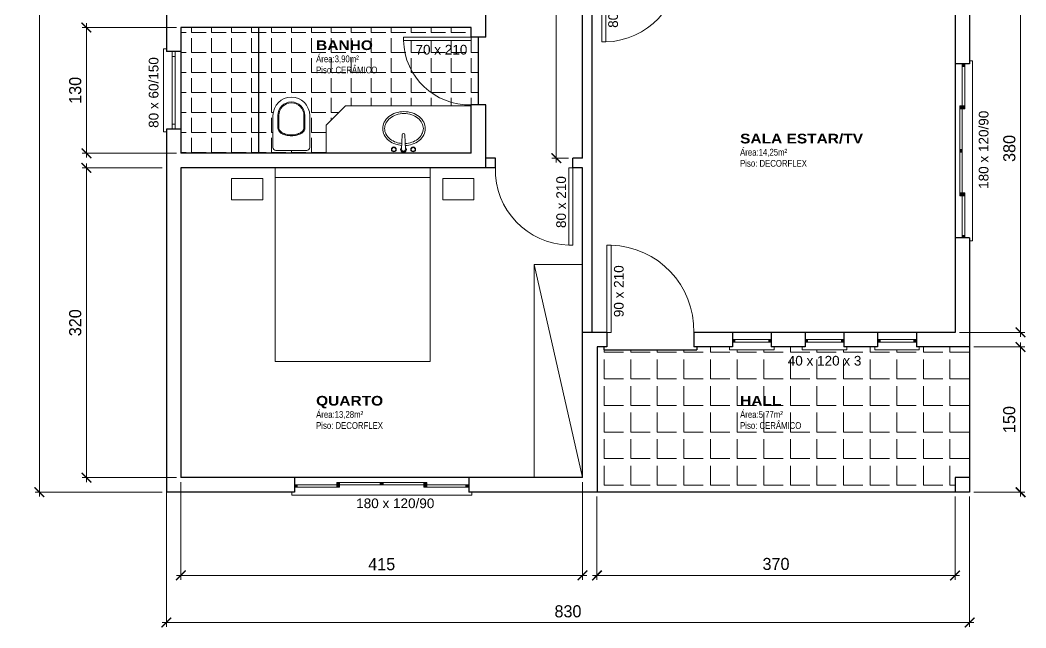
# Model space of a CAD drawing. Extents: x 16647 to 17687, y 11002 to 12396.
# Drawn here: x 16647 to 17687, y 11002 to 11629 of the extents above; entities that cross this region are included whole.
import ezdxf

# ---------------------------------------------------------------- set-up
doc = ezdxf.new("R2010")
doc.units = 0
doc.header["$MEASUREMENT"] = 0
doc.layers.get('Defpoints').update_dxf_attribs({"linetype": 'CONTINUOUS'})
for name, color, linetype, lineweight in [('Aberturas', 110, 'CONTINUOUS', 9), ('Cota', 7, 'CONTINUOUS', 9), ('Hachura', 9, 'CONTINUOUS', 9), ('Mobília', 173, 'CONTINUOUS', 15), ('Parede', 7, 'CONTINUOUS', 30), ('Texto', 3, 'CONTINUOUS', 25)]:
    doc.layers.add(name, color=color, linetype=linetype, lineweight=lineweight)
doc.styles.add('721', font='swissl.ttf')
doc.styles.add('Arial', font='ARIALN.TTF')
doc.styles.add('Arialll', font='')
doc.styles.add('Stylus', font='stylu.ttf')
doc.styles.get('Arialll').set_extended_font_data('Arial Black')
doc.dimstyles.new('1por50', dxfattribs={"dimscale": 5, "dimtxt": 2.5, "dimasz": 2, "dimexe": 0.9, "dimexo": 0.9, "dimgap": 1, "dimtad": 1, "dimdec": 1, "dimzin": 13, "dimdsep": 46, "dimtxsty": 'Stylus', "dimblk": 'ARCHTICK', "dimcen": 7, "dimdle": 0.9, "dimclrd": 256, "dimclre": 256, "dimclrt": 3, "dimaunit": 1, "dimadec": 0, "dimazin": 0, "dimtfac": 0.7, "dimtdec": 1, "dimtmove": 0, "dimatfit": 1, "dimldrblk": 'DATUMFILLED', "dimfxl": 1, "dimtolj": 1, "dimtzin": 9, "dimlwd": -1, "dimlwe": -1, "dimarcsym": 0})

# ---------------------------------------------------------------- blocks, each defined once
blk = doc.blocks.new('A$C124C151E')
at = {"layer": 'Mobília'}
for p, q in [((0, 19), (0, 52)), ((3, 55), (35, 55)), ((38, 19), (38, 52)), ((5, 32), (5, 19)), ((6, 32), (6, 19)), ((32, 32), (32, 19)), ((33, 32), (33, 19))]:
    blk.add_line(p, q, dxfattribs=at)
for points in [[(19, 40, 0.05817), (13.4, 39.3, 0.071806), (9.1, 37.7, 0.106506), (5.9, 34.8, 0.158104), (5, 32)], [(19, 39, 0.05817), (13.6, 38.4, 0.071806), (9.6, 36.8, 0.106506), (6.7, 34.2, 0.158104), (6, 32)], [(33, 32, 0.158104), (32.1, 34.8, 0.106506), (28.9, 37.7, 0.071806), (24.6, 39.3, 0.05817), (19, 40)], [(32, 32, 0.158104), (31.3, 34.2, 0.106506), (28.4, 36.8, 0.071806), (24.4, 38.4, 0.05817), (19, 39)]]:
    blk.add_lwpolyline(points, format="xyb", dxfattribs=at)
for centre, radius, start, end in [((3, 52), 3, 90, 180), ((35, 52), 3, 0, 90), ((19, 19), 19, 180, 0), ((19, 19), 14, 180, 0), ((19, 19), 13, 180, 0)]:
    blk.add_arc(centre, radius, start, end, dxfattribs=at)
blk = doc.blocks.new('A$C47250E76')
at = {"layer": 'Mobília'}
for p, q in [((68, 45), (68.5, 30)), ((72, 45), (71.5, 30)), ((150, 20), (150, 49)), ((150, 20), (130, 0)), ((0, 0), (130, 0))]:
    blk.add_line(p, q, dxfattribs=at)
for points in [[(68.1, 41, 0.067287), (60.9, 39.6, 0.08865), (53.9, 35.9, 0.10507), (49.1, 30, 0.120602), (47.5, 23.5, 0.120602), (49.1, 17, 0.10507), (53.9, 11.1, 0.08865), (60.9, 7.4, 0.07974), (69.5, 6)], [(68.2, 39, 0.066968), (61.5, 37.7, 0.08865), (55.2, 34.3, 0.10507), (50.9, 29.1, 0.120602), (49.5, 23.5, 0.120602), (50.9, 17.9, 0.10507), (55.2, 12.7, 0.08865), (61.5, 9.3, 0.07974), (69.5, 8)], [(69.5, 6, 0.07974), (78.1, 7.4, 0.08865), (85.1, 11.1, 0.10507), (89.9, 17, 0.120602), (91.5, 23.5, 0.120602), (89.9, 30, 0.10507), (85.1, 35.9, 0.08865), (78.1, 39.6, 0.058184), (71.9, 40.9)], [(69.5, 8, 0.07974), (77.5, 9.3, 0.08865), (83.8, 12.7, 0.10507), (88.1, 17.9, 0.120602), (89.5, 23.5, 0.120602), (88.1, 29.1, 0.10507), (83.8, 34.3, 0.08865), (77.5, 37.7, 0.057153), (71.8, 38.9)]]:
    blk.add_lwpolyline(points, format="xyb", dxfattribs=at)
for centre, radius in [((60, 45), 2.5), ((60, 45), 2), ((80, 45), 2.5), ((80, 45), 2)]:
    blk.add_circle(centre, radius, dxfattribs=at)
for centre, radius, start, end in [((70, 45), 3, 309.8727, 230.1273), ((70, 45), 2, 356.1817, 183.8183), ((70, 30), 1.5, 180, 0)]:
    blk.add_arc(centre, radius, start, end, dxfattribs=at)
blk = doc.blocks.new('A$C378B0565')
at = {"layer": 'Aberturas'}
for p, q in [((0, 80.03), (80, 80.03)), ((0, 76.03), (0, 80.03)), ((0, 76.03), (80, 76.03)), ((80, 76.03), (80, 80.03))]:
    blk.add_line(p, q, dxfattribs=at)
blk.add_arc((78, 78.03), 78.03, 181.4688, 271.4688, dxfattribs=at)
blk = doc.blocks.new('A$C1D7D193E')
at = {"layer": 'Aberturas'}
for p, q in [((3, 86), (0, 86)), ((0, 0), (0, 86)), ((9, 83), (9, 3)), ((12, 78), (9, 78)), ((12, 83), (12, 3)), ((12, 8), (9, 8)), ((3, 0), (0, 0))]:
    blk.add_line(p, q, dxfattribs=at)
blk = doc.blocks.new('A$C454E732B')
at = {"layer": 'Aberturas'}
for points in [[(10.5, 183), (8, 183), (8, 180.5), (10.5, 180.5)], [(13, 94.5), (10.5, 94.5), (10.5, 91.5), (13, 91.5)], [(10.5, 6), (8, 6), (8, 3), (10.5, 3)]]:
    blk.add_hatch(color=256, dxfattribs=at).paths.add_polyline_path(points)
h = blk.add_hatch(color=256, dxfattribs=at)
h.paths.add_polyline_path([(10.5, 139.5), (8, 139.5), (8, 136.5), (10.5, 136.5)])
h.paths.add_polyline_path([(13, 139.5), (10.5, 139.5), (10.5, 136.5), (13, 136.5)])
h = blk.add_hatch(color=256, dxfattribs=at)
h.paths.add_polyline_path([(10.5, 46.5), (10.5, 49.5), (8, 49.5), (8, 46.5)])
h.paths.add_polyline_path([(13, 49.5), (10.5, 49.5), (10.5, 46.5), (13, 46.5)])
for p, q in [((0, 0), (0, 186)), ((0, 186), (3, 186)), ((8, 136.5), (8, 183)), ((8, 180.5), (10.5, 180.5)), ((10.5, 3), (10.5, 183)), ((8, 139.5), (13, 139.5)), ((8, 136.5), (13, 139.5)), ((8, 136.5), (13, 136.5)), ((13, 46.5), (13, 139.5)), ((10.5, 94.5), (13, 94.5)), ((10.5, 91.5), (13, 91.5)), ((8, 49.5), (13, 49.5)), ((8, 3), (8, 49.5)), ((8, 46.5), (13, 46.5)), ((8, 6), (10.5, 6)), ((0, 0), (3, 0))]:
    blk.add_line(p, q, dxfattribs=at)
blk = doc.blocks.new('A$C25283628')
at = {"layer": 'Aberturas'}
blk.add_blockref('A$C454E732B', (0, 0), dxfattribs=at)
blk = doc.blocks.new('_ArchTick')
at = {"layer": 'Cota', "color": 0, "const_width": 0.15}
blk.add_lwpolyline([(-0.5, -0.5), (0.5, 0.5)], dxfattribs=at)
blk = doc.blocks.new('*D20')
at = {"layer": 'Cota', "transparency": 16777216}
for p, q in [((17618.1, 11686.8), (17685.8, 11686.8)), ((17681.3, 11302.3), (17681.3, 11691.3)), ((17618.1, 11306.8), (17685.8, 11306.8))]:
    blk.add_line(p, q, dxfattribs=at)
at = {"layer": 'Defpoints', "color": 0, "transparency": 16777216}
for p in [(17613.6, 11686.8), (17681.3, 11686.8), (17613.6, 11306.8)]:
    blk.add_point(p, dxfattribs=at)
at = {"layer": 'Cota', "transparency": 16777216, "xscale": 10, "yscale": 10, "zscale": 10}
for p, rotation in [((17681.3, 11686.8), 90), ((17681.3, 11306.8), 270)]:
    blk.add_blockref('_ArchTick', p, dxfattribs=dict(at, rotation=rotation))
at = {"layer": 'Cota', "color": 3, "transparency": 16777216, "insert": (17669.8, 11496.8), "char_height": 12.5, "attachment_point": 5, "rotation": 90, "style": 'Stylus'}
blk.add_mtext('\\A1;380', dxfattribs=at)
blk = doc.blocks.new('_DatumFilled')
at = {"layer": 'Texto', "color": 0}
blk.add_solid([(0, 0.58), (-1, 0), (0, -0.58)], dxfattribs=at)
blk = doc.blocks.new('*D19')
at = {"layer": 'Cota', "transparency": 16777216}
for p, q in [((16809.1, 11621.8), (16711.4, 11621.8)), ((16715.9, 11487.3), (16715.9, 11626.3)), ((16809.1, 11491.8), (16711.4, 11491.8))]:
    blk.add_line(p, q, dxfattribs=at)
at = {"layer": 'Defpoints', "color": 0, "transparency": 16777216}
for p in [(16715.9, 11621.8), (16813.6, 11621.8), (16813.6, 11491.8)]:
    blk.add_point(p, dxfattribs=at)
at = {"layer": 'Cota', "transparency": 16777216, "xscale": 10, "yscale": 10, "zscale": 10}
for p, rotation in [((16715.9, 11621.8), 90), ((16715.9, 11491.8), 270)]:
    blk.add_blockref('_ArchTick', p, dxfattribs=dict(at, rotation=rotation))
at = {"layer": 'Cota', "color": 3, "transparency": 16777216, "insert": (16704.4, 11556.8), "char_height": 12.5, "attachment_point": 5, "rotation": 90, "style": 'Stylus'}
blk.add_mtext('\\A1;130', dxfattribs=at)
blk = doc.blocks.new('*D18')
at = {"layer": 'Cota', "transparency": 16777216}
for p, q in [((16794.1, 12216.8), (16662.8, 12216.8)), ((16667.3, 12221.3), (16667.3, 11137.3)), ((16794.1, 11141.8), (16662.8, 11141.8))]:
    blk.add_line(p, q, dxfattribs=at)
at = {"layer": 'Defpoints', "color": 0, "transparency": 16777216}
for p in [(16798.6, 12216.8), (16667.3, 11141.8), (16798.6, 11141.8)]:
    blk.add_point(p, dxfattribs=at)
at = {"layer": 'Cota', "transparency": 16777216, "xscale": 10, "yscale": 10, "zscale": 10}
for p, rotation in [((16667.3, 12216.8), 90), ((16667.3, 11141.8), 270)]:
    blk.add_blockref('_ArchTick', p, dxfattribs=dict(at, rotation=rotation))
at = {"layer": 'Cota', "color": 3, "transparency": 16777216, "insert": (16655.6, 11679.3), "char_height": 12.5, "attachment_point": 5, "rotation": 90, "style": 'Stylus'}
blk.add_mtext('\\A1;1075', dxfattribs=at)
blk = doc.blocks.new('*D17')
at = {"layer": 'Cota', "transparency": 16777216}
for p, q in [((17214.1, 11811.8), (17197, 11811.8)), ((17201.5, 11816.3), (17201.5, 11482.3)), ((17214.1, 11486.8), (17197, 11486.8))]:
    blk.add_line(p, q, dxfattribs=at)
at = {"layer": 'Defpoints', "color": 0, "transparency": 16777216}
for p in [(17218.6, 11811.8), (17201.5, 11486.8), (17218.6, 11486.8)]:
    blk.add_point(p, dxfattribs=at)
at = {"layer": 'Cota', "transparency": 16777216, "xscale": 10, "yscale": 10, "zscale": 10}
for p, rotation in [((17201.5, 11811.8), 90), ((17201.5, 11486.8), 270)]:
    blk.add_blockref('_ArchTick', p, dxfattribs=dict(at, rotation=rotation))
at = {"layer": 'Cota', "color": 3, "transparency": 16777216, "insert": (17190, 11649.3), "char_height": 12.5, "attachment_point": 5, "rotation": 90, "style": 'Stylus'}
blk.add_mtext('\\A1;325', dxfattribs=at)
blk = doc.blocks.new('*D24')
at = {"layer": 'Cota', "transparency": 16777216}
for p, q in [((17243.6, 11137.3), (17243.6, 11051.4)), ((17613.6, 11137.3), (17613.6, 11051.4)), ((17618.1, 11055.9), (17239.1, 11055.9))]:
    blk.add_line(p, q, dxfattribs=at)
at = {"layer": 'Defpoints', "color": 0, "transparency": 16777216}
for p in [(17243.6, 11141.8), (17613.6, 11141.8), (17243.6, 11055.9)]:
    blk.add_point(p, dxfattribs=at)
at = {"layer": 'Cota', "transparency": 16777216, "xscale": 10, "yscale": 10, "zscale": 10, "rotation": 180}
blk.add_blockref('_ArchTick', (17243.6, 11055.9), dxfattribs=at)
at = {"layer": 'Cota', "transparency": 16777216, "xscale": 10, "yscale": 10, "zscale": 10}
blk.add_blockref('_ArchTick', (17613.6, 11055.9), dxfattribs=at)
at = {"layer": 'Cota', "color": 3, "transparency": 16777216, "insert": (17428.6, 11067.6), "char_height": 12.5, "attachment_point": 5, "style": 'Stylus'}
blk.add_mtext('\\A1;370', dxfattribs=at)
blk = doc.blocks.new('*D21')
at = {"layer": 'Cota', "transparency": 16777216}
for p, q in [((16798.6, 11472.3), (16798.6, 11002.7)), ((17628.6, 11137.3), (17628.6, 11002.7)), ((16794.1, 11007.2), (17633.1, 11007.2))]:
    blk.add_line(p, q, dxfattribs=at)
at = {"layer": 'Defpoints', "color": 0, "transparency": 16777216}
for p in [(16798.6, 11476.8), (17628.6, 11141.8), (17628.6, 11007.2)]:
    blk.add_point(p, dxfattribs=at)
at = {"layer": 'Cota', "transparency": 16777216, "xscale": 10, "yscale": 10, "zscale": 10, "rotation": 180}
blk.add_blockref('_ArchTick', (16798.6, 11007.2), dxfattribs=at)
at = {"layer": 'Cota', "transparency": 16777216, "xscale": 10, "yscale": 10, "zscale": 10}
blk.add_blockref('_ArchTick', (17628.6, 11007.2), dxfattribs=at)
at = {"layer": 'Cota', "color": 3, "transparency": 16777216, "insert": (17213.6, 11018.7), "char_height": 12.5, "attachment_point": 5, "style": 'Stylus'}
blk.add_mtext('\\A1;830', dxfattribs=at)
blk = doc.blocks.new('A$C79246A98')
at = {"layer": 'Mobília'}
for p, q in [((0, 0), (0, 160)), ((200, 160), (0, 160)), ((10, 0), (10, 160)), ((200, 0), (200, 160)), ((200, 0), (0, 0))]:
    blk.add_line(p, q, dxfattribs=at)
blk = doc.blocks.new('*D22')
at = {"layer": 'Cota', "transparency": 16777216}
for p, q in [((16813.6, 11152.3), (16813.6, 11051.4)), ((17228.6, 11152.3), (17228.6, 11051.4)), ((17233.1, 11055.9), (16809.1, 11055.9))]:
    blk.add_line(p, q, dxfattribs=at)
at = {"layer": 'Defpoints', "color": 0, "transparency": 16777216}
for p in [(16813.6, 11156.8), (17228.6, 11156.8), (16813.6, 11055.9)]:
    blk.add_point(p, dxfattribs=at)
at = {"layer": 'Cota', "transparency": 16777216, "xscale": 10, "yscale": 10, "zscale": 10, "rotation": 180}
blk.add_blockref('_ArchTick', (16813.6, 11055.9), dxfattribs=at)
at = {"layer": 'Cota', "transparency": 16777216, "xscale": 10, "yscale": 10, "zscale": 10}
blk.add_blockref('_ArchTick', (17228.6, 11055.9), dxfattribs=at)
at = {"layer": 'Cota', "color": 3, "transparency": 16777216, "insert": (17021.1, 11067.4), "char_height": 12.5, "attachment_point": 5, "style": 'Stylus'}
blk.add_mtext('\\A1;415', dxfattribs=at)
blk = doc.blocks.new('*D23')
at = {"layer": 'Cota', "transparency": 16777216}
for p, q in [((16794.1, 11476.8), (16711.4, 11476.8)), ((16715.9, 11152.3), (16715.9, 11481.3)), ((16809.1, 11156.8), (16711.4, 11156.8))]:
    blk.add_line(p, q, dxfattribs=at)
at = {"layer": 'Defpoints', "color": 0, "transparency": 16777216}
for p in [(16715.9, 11476.8), (16798.6, 11476.8), (16813.6, 11156.8)]:
    blk.add_point(p, dxfattribs=at)
at = {"layer": 'Cota', "transparency": 16777216, "xscale": 10, "yscale": 10, "zscale": 10}
for p, rotation in [((16715.9, 11476.8), 90), ((16715.9, 11156.8), 270)]:
    blk.add_blockref('_ArchTick', p, dxfattribs=dict(at, rotation=rotation))
at = {"layer": 'Cota', "color": 3, "transparency": 16777216, "insert": (16704.4, 11316.8), "char_height": 12.5, "attachment_point": 5, "rotation": 90, "style": 'Stylus'}
blk.add_mtext('\\A1;320', dxfattribs=at)
blk = doc.blocks.new('*D25')
at = {"layer": 'Cota', "transparency": 16777216}
for p, q in [((17633.1, 11291.8), (17685.8, 11291.8)), ((17681.3, 11296.3), (17681.3, 11137.3)), ((17633.1, 11141.8), (17685.8, 11141.8))]:
    blk.add_line(p, q, dxfattribs=at)
at = {"layer": 'Defpoints', "color": 0, "transparency": 16777216}
for p in [(17628.6, 11291.8), (17628.6, 11141.8), (17681.3, 11141.8)]:
    blk.add_point(p, dxfattribs=at)
at = {"layer": 'Cota', "transparency": 16777216, "xscale": 10, "yscale": 10, "zscale": 10}
for p, rotation in [((17681.3, 11291.8), 90), ((17681.3, 11141.8), 270)]:
    blk.add_blockref('_ArchTick', p, dxfattribs=dict(at, rotation=rotation))
at = {"layer": 'Cota', "color": 3, "transparency": 16777216, "insert": (17669.7, 11216.8), "char_height": 12.5, "attachment_point": 5, "rotation": 90, "style": 'Stylus'}
blk.add_mtext('\\A1;150', dxfattribs=at)

msp = doc.modelspace()

# ---------------------------------------------------------------- hatches: boundary and pattern name
at = {"layer": 'Aberturas'}
for points in [[(17383.63, 11299.39), (17383.63, 11296.89), (17386.13, 11296.89), (17386.13, 11299.39)], [(17423.63, 11299.39), (17423.63, 11296.89), (17421.13, 11296.89), (17421.13, 11299.39)], [(17458.63, 11299.39), (17458.63, 11296.89), (17461.13, 11296.89), (17461.13, 11299.39)], [(17498.63, 11299.39), (17498.63, 11296.89), (17496.13, 11296.89), (17496.13, 11299.39)], [(17533.63, 11299.39), (17533.63, 11296.89), (17536.13, 11296.89), (17536.13, 11299.39)], [(17573.63, 11299.39), (17573.63, 11296.89), (17571.13, 11296.89), (17571.13, 11299.39)]]:
    msp.add_hatch(color=256, dxfattribs=at).paths.add_polyline_path(points)
at = {"layer": 'Hachura'}
h = msp.add_hatch(dxfattribs=at)
h.set_pattern_fill('ANGLE,_O', color=256, scale=75)
h.set_pattern_definition([(0, (45410.896, 15658.935), (0, 20.625), [15, -5.625]), (90, (45410.896, 15658.935), (-20.625, 1e-15), [15, -5.625])])
h.paths.add_polyline_path([(16893.63, 11565.1), (16893.63, 11621.84), (16813.63, 11621.84), (16813.63, 11565.1)])
h.paths.add_polyline_path([(16893.63, 11491.84), (16893.63, 11565.1), (16813.63, 11565.1), (16813.63, 11491.84)])
h.paths.add_polyline_path([(16893.63, 11565.1), (17060.53, 11565.1, -0.175229), (17043.63, 11608.34), (17043.63, 11611.84), (17113.63, 11611.84), (17113.63, 11621.84), (16893.63, 11621.84)])
h.paths.add_polyline_path([(16893.63, 11565.1), (16893.63, 11491.84), (16963.63, 11491.84), (16963.63, 11520.84), (16983.63, 11540.84), (17113.63, 11540.84), (17113.63, 11541.84, -0.2228123), (17060.53, 11565.1)])
h.paths.add_polyline_path([(16946.74, 11530.84), (16946.74, 11497.84, -0.4142136), (16943.74, 11494.84), (16911.74, 11494.84, -0.4142136), (16908.74, 11497.84), (16908.74, 11530.84, -1)], flags=16)
h.paths.add_polyline_path([(16937.14, 11513.06), (16937.14, 11513.06), (16937.14, 11513.06)], flags=0)
h.paths.add_polyline_path([(17121.13, 11565.1), (17121.13, 11611.84), (17113.63, 11611.84), (17113.63, 11608.34), (17043.63, 11608.34, 0.175229), (17060.53, 11565.1)])
h.paths.add_polyline_path([(17060.53, 11565.1, 0.2228123), (17113.63, 11541.84), (17121.13, 11541.84), (17121.13, 11565.1)])
h.paths.add_polyline_path([(16950.76, 11581.89), (17000, 11581.89), (17000, 11597.19), (16950.76, 11597.19)], flags=24)
h.paths.add_polyline_path([(16950.02, 11595.68), (17012.55, 11595.68), (17012.55, 11611.2), (16950.02, 11611.2)], flags=24)
h.paths.add_polyline_path([(16950.48, 11572.01), (17018.82, 11572.01), (17018.82, 11585.41), (16950.48, 11585.41)], flags=24)
h.paths.add_polyline_path([(17053.52, 11591.03), (17109.12, 11591.03), (17109.12, 11606.03), (17053.52, 11606.03)], flags=25)
h = msp.add_hatch(dxfattribs=at)
h.set_pattern_fill('ANGLE,_O', color=256, scale=100)
h.set_pattern_definition([(0, (45410.896, 15658.935), (0, 27.5), [20, -7.5]), (90, (45410.896, 15658.935), (-27.5, 2e-15), [20, -7.5])])
h.paths.add_polyline_path([(17628.63, 11291.84), (17576.63, 11291.84), (17576.63, 11288.84), (17530.63, 11288.84), (17530.63, 11291.84), (17501.63, 11291.84), (17501.63, 11288.84), (17455.63, 11288.84), (17455.63, 11291.84), (17426.63, 11291.84), (17426.63, 11288.84), (17380.63, 11288.84), (17380.63, 11291.84), (17346.63, 11291.84), (17346.63, 11288.84), (17295.31, 11288.84), (17295.31, 11141.84), (17613.63, 11141.84), (17613.63, 11156.84), (17628.63, 11156.84)])
h.paths.add_polyline_path([(17295.31, 11288.84), (17250.63, 11288.84), (17250.63, 11291.84), (17243.63, 11291.84), (17243.63, 11141.84), (17295.31, 11141.84)])
h.paths.add_polyline_path([(17438.25, 11269.79), (17514.84, 11269.79), (17514.84, 11284.79), (17438.25, 11284.79)], flags=24)
h.paths.add_polyline_path([(17388.3, 11228.72), (17435.14, 11228.72), (17435.14, 11243.72), (17388.3, 11243.72)], flags=24)
h.paths.add_polyline_path([(17388.95, 11214.68), (17438.18, 11214.68), (17438.18, 11229.97), (17388.95, 11229.97)], flags=24)
h.paths.add_polyline_path([(17388.66, 11204.79), (17457.01, 11204.79), (17457.01, 11218.19), (17388.66, 11218.19)], flags=24)

# ---------------------------------------------------------------- linework, layer by layer
at = {"layer": 'Aberturas'}
for p, q in [((17423.63, 11299.39), (17383.63, 11299.39)), ((17386.13, 11296.89), (17386.13, 11299.39)), ((17421.13, 11296.89), (17421.13, 11299.39)), ((17458.63, 11299.39), (17498.63, 11299.39)), ((17461.13, 11296.89), (17461.13, 11299.39)), ((17496.13, 11296.89), (17496.13, 11299.39)), ((17533.63, 11299.39), (17573.63, 11299.39)), ((17536.13, 11296.89), (17536.13, 11299.39)), ((17571.13, 11296.89), (17571.13, 11299.39)), ((17380.63, 11288.84), (17380.63, 11291.84)), ((17426.63, 11288.84), (17380.63, 11288.84)), ((17423.63, 11296.89), (17383.63, 11296.89)), ((17426.63, 11288.84), (17426.63, 11291.84)), ((17455.63, 11288.84), (17455.63, 11291.84)), ((17455.63, 11288.84), (17501.63, 11288.84)), ((17458.63, 11296.89), (17498.63, 11296.89)), ((17501.63, 11288.84), (17501.63, 11291.84)), ((17530.63, 11288.84), (17530.63, 11291.84)), ((17530.63, 11288.84), (17576.63, 11288.84)), ((17533.63, 11296.89), (17573.63, 11296.89)), ((17576.63, 11288.84), (17576.63, 11291.84))]:
    msp.add_line(p, q, dxfattribs=at)
at = {"layer": 'Mobília'}
for p, q in [((17178.63, 11376.84), (17228.63, 11156.84)), ((17178.63, 11376.84), (17178.63, 11156.84)), ((17228.63, 11376.84), (17178.63, 11376.84))]:
    msp.add_line(p, q, dxfattribs=at)
for points in [[(16865.84, 11443.86), (16865.84, 11465.91), (16898.08, 11465.91), (16898.08, 11443.86)], [(17116.42, 11443.86), (17116.42, 11465.91), (17084.18, 11465.91), (17084.18, 11443.86)]]:
    msp.add_lwpolyline(points, close=True, dxfattribs=at)
at = {"layer": 'Parede'}
for p, q in [((17613.63, 11716.84), (17613.63, 11306.84)), ((17628.63, 11716.84), (17628.63, 11584.34)), ((17228.63, 11486.84), (17228.63, 11706.84)), ((17238.63, 11306.84), (17238.63, 11686.84)), ((16798.63, 11681.84), (16798.63, 11596.84)), ((17128.63, 11611.84), (17128.63, 11646.84)), ((16813.63, 11621.84), (16813.63, 11491.84)), ((17113.63, 11621.84), (16813.63, 11621.84)), ((16893.63, 11621.84), (16893.63, 11491.84)), ((17113.63, 11611.84), (17113.63, 11621.84)), ((17128.63, 11611.84), (17113.63, 11611.84)), ((17121.13, 11541.84), (17121.13, 11611.84)), ((16813.63, 11596.84), (16798.63, 11596.84)), ((17628.63, 11584.34), (17613.63, 11584.34)), ((17113.63, 11491.84), (17113.63, 11541.84)), ((17128.63, 11541.84), (17113.63, 11541.84)), ((17128.63, 11476.84), (17128.63, 11541.84)), ((16813.63, 11516.84), (16798.63, 11516.84)), ((16798.63, 11516.84), (16798.63, 11476.84)), ((17113.63, 11491.84), (16813.63, 11491.84)), ((17138.63, 11486.84), (17128.63, 11486.84)), ((17138.63, 11476.84), (17138.63, 11486.84)), ((17218.63, 11476.84), (17218.63, 11486.84)), ((17228.63, 11486.84), (17218.63, 11486.84)), ((16798.63, 11476.84), (16798.63, 11141.84)), ((17138.63, 11476.84), (16813.63, 11476.84)), ((16813.63, 11476.84), (16813.63, 11156.84)), ((17228.63, 11476.84), (17218.63, 11476.84)), ((17228.63, 11156.84), (17228.63, 11476.84)), ((17628.63, 11404.34), (17613.63, 11404.34)), ((17628.63, 11404.34), (17628.63, 11141.84)), ((17253.63, 11306.84), (17228.63, 11306.84)), ((17253.63, 11306.84), (17253.63, 11291.84)), ((17613.63, 11306.84), (17343.63, 11306.84)), ((17343.63, 11306.84), (17343.63, 11291.84)), ((17383.63, 11306.84), (17383.63, 11291.84)), ((17423.63, 11306.84), (17423.63, 11291.84)), ((17458.63, 11306.84), (17458.63, 11291.84)), ((17498.63, 11306.84), (17498.63, 11291.84)), ((17533.63, 11306.84), (17533.63, 11291.84)), ((17573.63, 11306.84), (17573.63, 11291.84)), ((17243.63, 11291.84), (17243.63, 11141.84)), ((17253.63, 11291.84), (17243.63, 11291.84)), ((17250.63, 11291.84), (17250.63, 11288.84)), ((17250.63, 11288.84), (17346.63, 11288.84)), ((17383.63, 11291.84), (17343.63, 11291.84)), ((17346.63, 11291.84), (17346.63, 11288.84)), ((17458.63, 11291.84), (17423.63, 11291.84)), ((17533.63, 11291.84), (17498.63, 11291.84)), ((17628.63, 11291.84), (17573.63, 11291.84)), ((17228.63, 11156.84), (16813.63, 11156.84)), ((16931.13, 11156.84), (16931.13, 11141.84)), ((17111.13, 11156.84), (17111.13, 11141.84)), ((17613.63, 11156.84), (17613.63, 11141.84)), ((17628.63, 11156.84), (17613.63, 11156.84)), ((16931.13, 11141.84), (16798.63, 11141.84)), ((17628.63, 11141.84), (17111.13, 11141.84))]:
    msp.add_line(p, q, dxfattribs=at)

# ---------------------------------------------------------------- block references
at = {"layer": 'Aberturas'}
for name, p, rotation in [('A$C378B0565', (17328.66, 11606.84), 90.0000000000056), ('A$C25283628', (17631.63, 11587.34), 180), ('A$C25283628', (17114.13, 11138.84), 90.0000000000016)]:
    msp.add_blockref(name, p, dxfattribs=dict(at, rotation=rotation))
at = {"layer": 'Aberturas', "extrusion": (0, 0, -1), "xscale": -0.875, "yscale": 0.875, "zscale": -0.875, "rotation": 359.9999999999993}
msp.add_blockref('A$C378B0565', (-17043.63, 11541.82), dxfattribs=at)
at = {"layer": 'Aberturas', "xscale": -1}
for name, p, rotation in [('A$C1D7D193E', (16795.63, 11599.84), 180), ('A$C378B0565', (17138.61, 11396.84), 269.9999999999944)]:
    msp.add_blockref(name, p, dxfattribs=dict(at, rotation=rotation))
at = {"layer": 'Aberturas', "xscale": -1.125, "yscale": 1.125, "zscale": 1.125, "rotation": 90}
msp.add_blockref('A$C378B0565', (17343.66, 11396.84), dxfattribs=at)
at = {"layer": 'Mobília', "xscale": -1}
for name, p, rotation in [('A$C124C151E', (16908.74, 11549.84), 180), ('A$C79246A98', (17071.13, 11476.84), 90)]:
    msp.add_blockref(name, p, dxfattribs=dict(at, rotation=rotation))
at = {"layer": 'Mobília', "rotation": 180}
msp.add_blockref('A$C47250E76', (17113.63, 11540.84), dxfattribs=at)

# ---------------------------------------------------------------- texts
at = {"layer": 'Aberturas', "style": '721'}
for s, p in [('80 x 210', (17265.23, 11621.37)), ('80 x 60/150', (16790.37, 11518.08)), ('180 x 120/90', (17648.16, 11455.05)), ('80 x 210', (17211.5, 11414.64)), ('90 x 210', (17271.11, 11322.55))]:
    msp.add_text(s, height=10, rotation=90, dxfattribs=at).set_placement(p)
for s, p in [('70 x 210', (17056.02, 11593.81)), ('40 x 120 x 3', (17440.75, 11272.57)), ('180 x 120/90', (16994.73, 11125.32))]:
    msp.add_text(s, height=10, dxfattribs=at).set_placement(p)
at = {"layer": 'Texto'}
for s, height, style, p in [('BANHO', 10, 'Arialll', (16953.32, 11598.44)), ('Área:3,90m²', 7, 'Arial', (16953.32, 11585.82)), ('Piso: CERÂMICO', 7, 'Arial', (16953.32, 11574.36)), ('SALA ESTAR/TV', 10, 'Arialll', (17391.5, 11502.01)), ('Área:14,25m²', 7, 'Arial', (17391.5, 11489.4)), ('Piso: DECORFLEX', 7, 'Arial', (17391.5, 11477.93)), ('QUARTO', 10, 'Arialll', (16953.32, 11231.22)), ('HALL', 10, 'Arialll', (17391.5, 11231.22)), ('Área:13,28m²', 7, 'Arial', (16953.32, 11218.61)), ('Área:5,77m²', 7, 'Arial', (17391.5, 11218.61)), ('Piso: CERÂMICO', 7, 'Arial', (17391.5, 11207.15)), ('Piso: DECORFLEX', 7, 'Arial', (16953.32, 11207.15))]:
    msp.add_text(s, height=height, dxfattribs=dict(at, style=style)).set_placement(p)

# ---------------------------------------------------------------- dimensions: what is measured, and where the dimension line sits
at = {"layer": 'Cota'}
for base, p1, p2, picture, middle in [((16667.35, 11141.84), (16798.63, 12216.84), (16798.63, 11141.84), '*D18', (16655.6, 11679.34)), ((17201.49, 11486.84), (17218.63, 11811.84), (17218.63, 11486.84), '*D17', (17189.97, 11649.34)), ((17681.32, 11686.84), (17613.63, 11306.84), (17613.63, 11686.84), '*D20', (17669.8, 11496.84)), ((16715.92, 11621.84), (16813.63, 11491.84), (16813.63, 11621.84), '*D19', (16704.4, 11556.84)), ((16715.92, 11476.84), (16813.63, 11156.84), (16798.63, 11476.84), '*D23', (16704.4, 11316.84)), ((17681.32, 11141.84), (17628.63, 11291.84), (17628.63, 11141.84), '*D25', (17669.75, 11216.84))]:
    dim = msp.add_linear_dim(base=base, p1=p1, p2=p2, angle=90, dimstyle='1por50', dxfattribs=at)
    dim.commit()
    dim.dimension.update_dxf_attribs({"geometry": picture, "text_midpoint": middle})
for base, p1, p2, picture, middle in [((17628.63, 11007.2), (16798.63, 11476.84), (17628.63, 11141.84), '*D21', (17213.63, 11018.72)), ((16813.63, 11055.87), (17228.63, 11156.84), (16813.63, 11156.84), '*D22', (17021.13, 11067.4)), ((17243.63, 11055.87), (17613.63, 11141.84), (17243.63, 11141.84), '*D24', (17428.63, 11067.61))]:
    dim = msp.add_linear_dim(base=base, p1=p1, p2=p2, dimstyle='1por50', dxfattribs=at)
    dim.commit()
    dim.dimension.update_dxf_attribs({"geometry": picture, "text_midpoint": middle})

doc.saveas('drawing.dxf')
